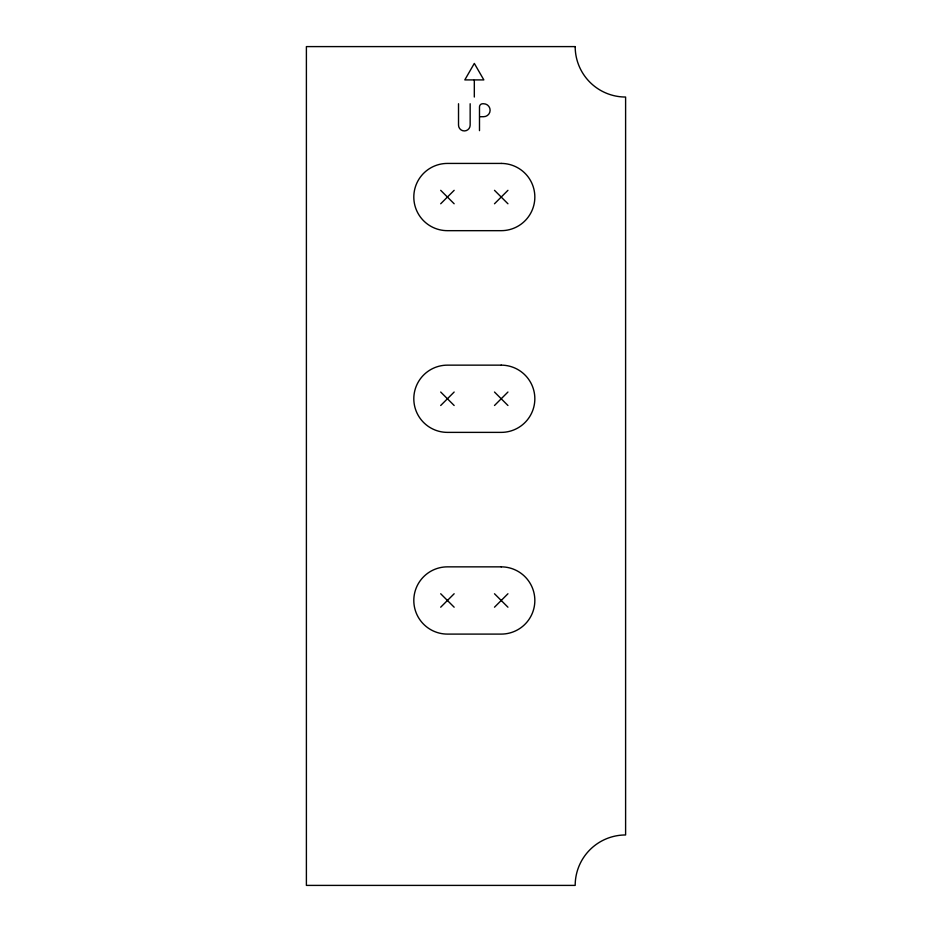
<?xml version="1.0" encoding="UTF-8"?>
<svg xmlns="http://www.w3.org/2000/svg" width="932" height="932" viewBox="0 0 932 932"><rect width="100%" height="100%" fill="white"/><g stroke="black" fill="none" stroke-linecap="round" stroke-linejoin="round"><path stroke-width="1.4" d="M440.696 203.77L454.152 190.326M494.496 203.77L507.94 190.326M440.696 405.49L454.152 392.034M494.496 405.49L507.94 392.034M440.696 607.198L454.152 593.754M494.496 607.198L507.94 593.754M473.654 79.907L464.8 79.907L474.318 63.411L483.848 79.907L474.318 79.907L474.318 97.033M480.166 116.71L483.638 116.71A6.477 6.477 0 0 0 490.115 110.232A6.477 6.477 0 0 0 483.638 103.755L482.648 103.755A3.157 3.157 0 0 0 479.491 106.9L479.491 130.643M494.496 190.326L507.94 203.77M440.696 190.326L454.152 203.77M494.496 392.034L507.94 405.49M440.696 392.034L454.152 405.49M494.496 593.754L507.94 607.198M440.696 593.754L454.152 607.198M470.159 103.755L470.159 125.121A5.813 5.813 0 0 1 464.346 130.934A5.813 5.813 0 0 1 458.521 125.121L458.521 103.755M575.184 46.6L306.395 46.6L306.395 885.4L575.184 885.4A50.433 50.433 0 0 1 625.605 834.967L625.605 97.033A50.433 50.433 0 0 1 575.184 46.6M501.218 163.426L447.43 163.426A33.622 33.622 0 0 0 413.808 197.048A33.622 33.622 0 0 0 447.43 230.67L501.218 230.67A33.622 33.622 0 0 0 534.84 197.048A33.622 33.622 0 0 0 501.218 163.426M501.218 365.146L447.43 365.146A33.622 33.622 0 0 0 413.808 398.756A33.622 33.622 0 0 0 447.43 432.378L501.218 432.378A33.622 33.622 0 0 0 534.84 398.756A33.622 33.622 0 0 0 501.218 365.146M501.218 566.854L447.43 566.854A33.622 33.622 0 0 0 413.808 600.476A33.622 33.622 0 0 0 447.43 634.098L501.218 634.098A33.622 33.622 0 0 0 534.84 600.476A33.622 33.622 0 0 0 501.218 566.854"/></g></svg>
